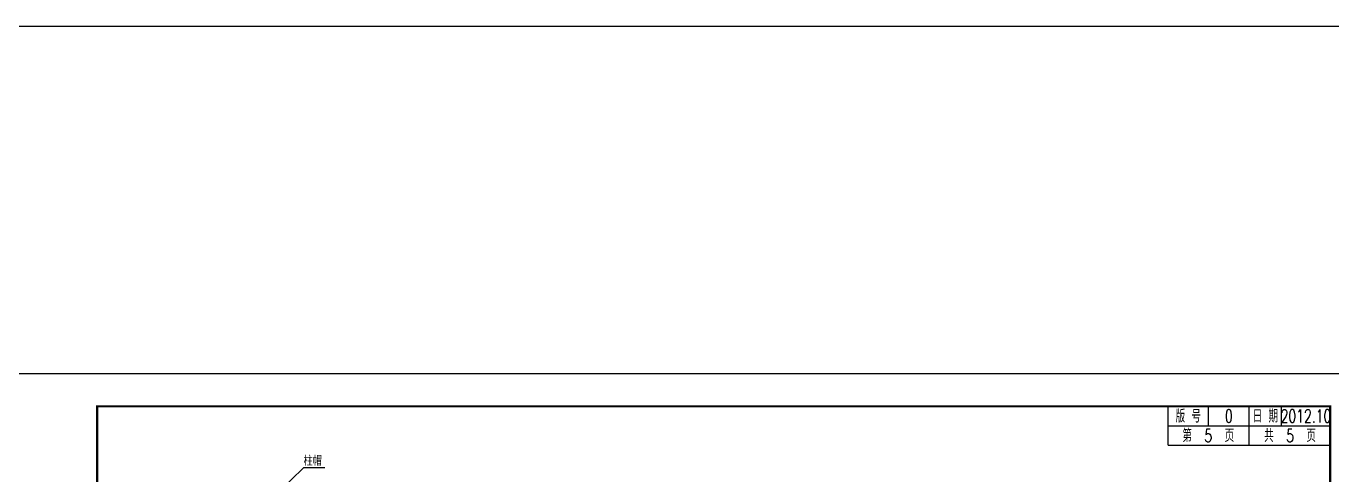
# Model space of a CAD drawing. Extents: x 3598 to 6562, y -9591 to -7828.
# Drawn here: x 5514.8 to 5917.1, y -9074.9 to -8936.8 of the extents above; entities that cross this region are included whole.
import ezdxf
from ezdxf.enums import TextEntityAlignment as Align

# ---------------------------------------------------------------- set-up
doc = ezdxf.new("R2010")
doc.units = 0
doc.header["$LTSCALE"] = 2
doc.layers.get('0').update_dxf_attribs({"linetype": 'CONTINUOUS'})
for name, color, linetype in [('图框', 7, 'CONTINUOUS'), ('尺寸标注', 4, 'CONTINUOUS'), ('文字字符', 7, 'CONTINUOUS'), ('文字符号', 2, 'CONTINUOUS')]:
    doc.layers.add(name, color=color, linetype=linetype)
doc.styles.get("Standard").update_dxf_attribs({"font": 'simplex1.shx', "width": 0.7, "bigfont": 'hztxt.shx'})

# ---------------------------------------------------------------- blocks, each defined once
blk = doc.blocks.new('series')
at = {"width": 0.75}
for tag, height, p in [('页码', 4, (-35, -19)), ('图名', 5, (-220, -282)), ('图号', 5, (-20, -282))]:
    blk.add_attdef(tag, text='', height=height, dxfattribs=at).set_placement(p, align=Align.MIDDLE_CENTER)
blk = doc.blocks.new('123')
at = {"layer": '图框'}
blk.add_lwpolyline([(4246.63, -9340.83), (4246.63, -9043.83), (3826.63, -9043.83), (3826.63, -9340.83)], close=True, dxfattribs=at)

msp = doc.modelspace()

# ---------------------------------------------------------------- linework, layer by layer
at = {"layer": '图框'}
for p, q in [((5866.6307, -9065.8303), (5866.6307, -9053.8303)), ((5879.1307, -9059.8303), (5879.1307, -9053.8303)), ((5891.6307, -9059.8303), (5891.6307, -9053.8303)), ((5901.6307, -9059.8303), (5901.6307, -9053.8303)), ((5866.6307, -9059.8303), (5916.6307, -9059.8303)), ((5891.6307, -9065.8303), (5891.6307, -9059.8303)), ((5866.6307, -9065.8303), (5916.6307, -9065.8303))]:
    msp.add_line(p, q, dxfattribs=at)
at = {"layer": '图框', "const_width": 0.7}
msp.add_lwpolyline([(5916.6307, -9053.8303), (5536.6307, -9053.8303), (5536.6307, -9330.8303), (5916.6307, -9330.8303), (5916.6307, -9053.8303)], dxfattribs=at)
at = {"layer": '尺寸标注', "linetype": 'Continuous'}
msp.add_lwpolyline([(3757.3721, -8936.7508), (6562.4607, -8936.7508), (6562.4607, -9590.6664), (3757.3721, -9590.6664)], close=True, dxfattribs=at)
at = {"layer": '文字符号'}
for p, q in [((5600.2503, -9072.7827), (5592.6155, -9080.2036)), ((5606.8403, -9072.7827), (5600.2503, -9072.7827))]:
    msp.add_line(p, q, dxfattribs=at)

# ---------------------------------------------------------------- block references
at = {"layer": '图框'}
ref = msp.add_blockref('series', (5926.6307, -9043.8303), dxfattribs=at)
ref.add_attrib('页码', '第  5  页    共  5  页', dxfattribs={"layer": '0', "height": 4, "width": 0.7}).set_placement((5891.6307, -9062.8303), align=Align.MIDDLE_CENTER)
ref.add_attrib('图名', '单柱单牌式标志一般构造图', dxfattribs={"layer": '0', "height": 5, "width": 0.7}).set_placement((5706.6307, -9325.8303), align=Align.MIDDLE_CENTER)
ref.add_attrib('图号', 'S2-13-7', dxfattribs={"layer": '0', "height": 5, "width": 0.65}).set_placement((5906.6307, -9325.8303), align=Align.MIDDLE_CENTER)
at = {"layer": '尺寸标注', "linetype": 'Continuous'}
msp.add_blockref('123', (1680, 0), dxfattribs=at)

# ---------------------------------------------------------------- texts
at = {"layer": '图框', "width": 0.7}
for s, p in [('版 号', (5872.8807, -9056.8303)), ('0', (5885.3807, -9056.8303)), ('日 期', (5896.6307, -9056.8303)), ('2012.10', (5909.1307, -9056.8303))]:
    msp.add_text(s, height=4, dxfattribs=at).set_placement(p, align=Align.MIDDLE_CENTER)
at = {"layer": '文字字符', "color": 7, "linetype": 'Continuous', "width": 0.7}
msp.add_text('柱帽', height=3, dxfattribs=at).set_placement((5603.0944, -9070.6213), align=Align.MIDDLE_CENTER)

doc.saveas('drawing.dxf')
